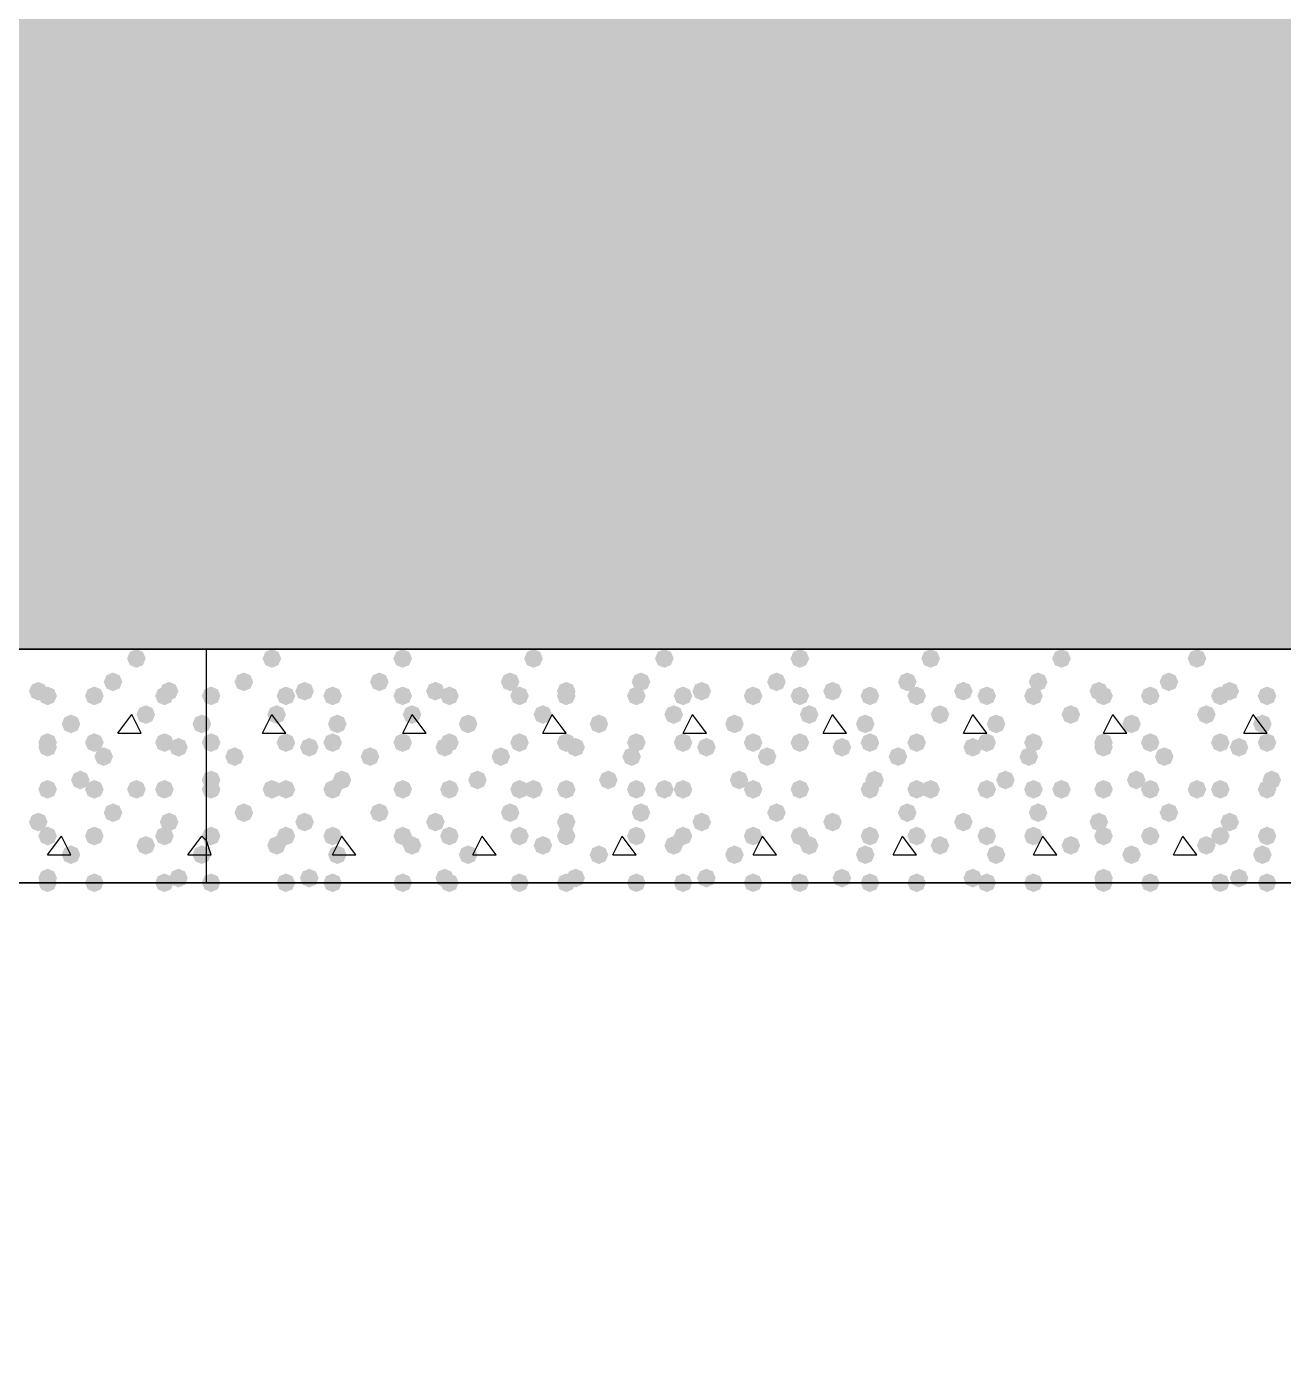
# Model space of a CAD drawing. Header units: millimetres. Extents: x 0 to 420, y 0 to 297.
# Drawn here: x 131.72 to 143.11, y 143.83 to 155.88 of the extents above; entities that cross this region are included whole.
import ezdxf

# ---------------------------------------------------------------- set-up
doc = ezdxf.new("R2010")
doc.units = ezdxf.units.MM
doc.layers.get('0').update_dxf_attribs({"linetype": 'CONTINUOUS'})

msp = doc.modelspace()

# ---------------------------------------------------------------- hatches: boundary and pattern name
at = {"true_color": 0x000008}
h = msp.add_hatch(color=0, dxfattribs=at)
h.paths.add_polyline_path([(379.518333, 162.263667), (33.401, 162.263667), (379.518333, 150.241)], flags=0)
h.paths.add_polyline_path([(33.401, 162.263667), (379.518333, 150.241), (33.401, 150.241)], flags=0)
at = {"true_color": 0x000007}
for points in [[(132.799667, 150.156333), (132.774796, 150.096537), (132.715, 150.071667), (132.655204, 150.096537), (132.630333, 150.156333), (132.655204, 150.216129), (132.715, 150.241), (132.774796, 150.216129)], [(132.588, 149.944667), (132.563129, 149.884871), (132.503333, 149.86), (132.443537, 149.884871), (132.418667, 149.944667), (132.443537, 150.004462), (132.503333, 150.029333), (132.563129, 150.004463)], [(131.910667, 149.86), (131.885796, 149.800204), (131.826, 149.775333), (131.766204, 149.800204), (131.741333, 149.86), (131.766204, 149.919796), (131.826, 149.944667), (131.885796, 149.919796)], [(131.995333, 149.817667), (131.970463, 149.757871), (131.910667, 149.733), (131.850871, 149.757871), (131.826, 149.817667), (131.850871, 149.877462), (131.910667, 149.902333), (131.970462, 149.877463)], [(132.418667, 149.817667), (132.393796, 149.757871), (132.334, 149.733), (132.274204, 149.757871), (132.249333, 149.817667), (132.274204, 149.877462), (132.334, 149.902333), (132.393796, 149.877463)], [(133.053667, 149.817667), (133.028796, 149.757871), (132.969, 149.733), (132.909204, 149.757871), (132.884333, 149.817667), (132.909204, 149.877462), (132.969, 149.902333), (133.028796, 149.877463)], [(133.096, 149.86), (133.071129, 149.800204), (133.011333, 149.775333), (132.951538, 149.800204), (132.926667, 149.86), (132.951537, 149.919796), (133.011333, 149.944667), (133.071129, 149.919796)], [(132.884333, 149.648333), (132.859463, 149.588537), (132.799667, 149.563667), (132.739871, 149.588537), (132.715, 149.648333), (132.739871, 149.708129), (132.799667, 149.733), (132.859462, 149.708129)], [(132.207, 149.563667), (132.182129, 149.503871), (132.122333, 149.479), (132.062538, 149.503871), (132.037667, 149.563667), (132.062537, 149.623462), (132.122333, 149.648333), (132.182129, 149.623463)], [(133.392333, 149.563667), (133.367462, 149.503871), (133.307667, 149.479), (133.247871, 149.503871), (133.223, 149.563667), (133.247871, 149.623462), (133.307667, 149.648333), (133.367462, 149.623463)], [(131.995333, 149.394333), (131.970463, 149.334537), (131.910667, 149.309667), (131.850871, 149.334537), (131.826, 149.394333), (131.850871, 149.454129), (131.910667, 149.479), (131.970462, 149.454129)], [(131.995333, 149.352), (131.970463, 149.292204), (131.910667, 149.267333), (131.850871, 149.292204), (131.826, 149.352), (131.850871, 149.411796), (131.910667, 149.436667), (131.970462, 149.411796)], [(132.418667, 149.394333), (132.393796, 149.334537), (132.334, 149.309667), (132.274204, 149.334537), (132.249333, 149.394333), (132.274204, 149.454129), (132.334, 149.479), (132.393796, 149.454129)], [(133.053667, 149.394333), (133.028796, 149.334537), (132.969, 149.309667), (132.909204, 149.334537), (132.884333, 149.394333), (132.909204, 149.454129), (132.969, 149.479), (133.028796, 149.454129)], [(133.180667, 149.352), (133.155796, 149.292204), (133.096, 149.267333), (133.036204, 149.292204), (133.011333, 149.352), (133.036204, 149.411796), (133.096, 149.436667), (133.155796, 149.411796)], [(132.503333, 149.267333), (132.478463, 149.207537), (132.418667, 149.182667), (132.358871, 149.207537), (132.334, 149.267333), (132.358871, 149.327129), (132.418667, 149.352), (132.478462, 149.327129)], [(131.995333, 148.971), (131.970463, 148.911204), (131.910667, 148.886333), (131.850871, 148.911204), (131.826, 148.971), (131.850871, 149.030796), (131.910667, 149.055667), (131.970462, 149.030796)], [(132.291667, 149.055667), (132.266796, 148.995871), (132.207, 148.971), (132.147204, 148.995871), (132.122333, 149.055667), (132.147204, 149.115462), (132.207, 149.140333), (132.266796, 149.115463)], [(132.418667, 148.971), (132.393796, 148.911204), (132.334, 148.886333), (132.274204, 148.911204), (132.249333, 148.971), (132.274204, 149.030796), (132.334, 149.055667), (132.393796, 149.030796)], [(132.799667, 148.971), (132.774796, 148.911204), (132.715, 148.886333), (132.655204, 148.911204), (132.630333, 148.971), (132.655204, 149.030796), (132.715, 149.055667), (132.774796, 149.030796)], [(133.053667, 148.971), (133.028796, 148.911204), (132.969, 148.886333), (132.909204, 148.911204), (132.884333, 148.971), (132.909204, 149.030796), (132.969, 149.055667), (133.028796, 149.030796)], [(132.588, 148.759333), (132.563129, 148.699537), (132.503333, 148.674667), (132.443537, 148.699537), (132.418667, 148.759333), (132.443537, 148.819129), (132.503333, 148.844), (132.563129, 148.819129)], [(131.910667, 148.674667), (131.885796, 148.614871), (131.826, 148.59), (131.766204, 148.614871), (131.741333, 148.674667), (131.766204, 148.734462), (131.826, 148.759333), (131.885796, 148.734463)], [(133.096, 148.674667), (133.071129, 148.614871), (133.011333, 148.59), (132.951538, 148.614871), (132.926667, 148.674667), (132.951537, 148.734462), (133.011333, 148.759333), (133.071129, 148.734463)], [(131.995333, 148.547667), (131.970463, 148.487871), (131.910667, 148.463), (131.850871, 148.487871), (131.826, 148.547667), (131.850871, 148.607462), (131.910667, 148.632333), (131.970462, 148.607463)], [(132.418667, 148.547667), (132.393796, 148.487871), (132.334, 148.463), (132.274204, 148.487871), (132.249333, 148.547667), (132.274204, 148.607462), (132.334, 148.632333), (132.393796, 148.607463)], [(133.053667, 148.547667), (133.028796, 148.487871), (132.969, 148.463), (132.909204, 148.487871), (132.884333, 148.547667), (132.909204, 148.607462), (132.969, 148.632333), (133.028796, 148.607463)], [(132.207, 148.378333), (132.182129, 148.318537), (132.122333, 148.293667), (132.062538, 148.318537), (132.037667, 148.378333), (132.062537, 148.438129), (132.122333, 148.463), (132.182129, 148.438129)], [(132.884333, 148.463), (132.859463, 148.403204), (132.799667, 148.378333), (132.739871, 148.403204), (132.715, 148.463), (132.739871, 148.522796), (132.799667, 148.547667), (132.859462, 148.522796)], [(133.392333, 148.378333), (133.367462, 148.318537), (133.307667, 148.293667), (133.247871, 148.318537), (133.223, 148.378333), (133.247871, 148.438129), (133.307667, 148.463), (133.367462, 148.438129)], [(131.995333, 148.166667), (131.970463, 148.106871), (131.910667, 148.082), (131.850871, 148.106871), (131.826, 148.166667), (131.850871, 148.226462), (131.910667, 148.251333), (131.970462, 148.226463)], [(131.995333, 148.124333), (131.970463, 148.064537), (131.910667, 148.039667), (131.850871, 148.064537), (131.826, 148.124333), (131.850871, 148.184129), (131.910667, 148.209), (131.970462, 148.184129)], [(132.418667, 148.124333), (132.393796, 148.064537), (132.334, 148.039667), (132.274204, 148.064537), (132.249333, 148.124333), (132.274204, 148.184129), (132.334, 148.209), (132.393796, 148.184129)], [(133.053667, 148.124333), (133.028796, 148.064537), (132.969, 148.039667), (132.909204, 148.064537), (132.884333, 148.124333), (132.909204, 148.184129), (132.969, 148.209), (133.028796, 148.184129)], [(133.180667, 148.166667), (133.155796, 148.106871), (133.096, 148.082), (133.036204, 148.106871), (133.011333, 148.166667), (133.036204, 148.226462), (133.096, 148.251333), (133.155796, 148.226463)]]:
    msp.add_hatch(color=0, dxfattribs=at).paths.add_polyline_path(points, flags=0)
at = {"true_color": 0x000008}
for points in [[(134.027333, 150.156333), (134.002463, 150.096537), (133.942667, 150.071667), (133.882871, 150.096537), (133.858, 150.156333), (133.882871, 150.216129), (133.942667, 150.241), (134.002462, 150.216129)], [(135.212667, 150.156333), (135.187796, 150.096537), (135.128, 150.071667), (135.068204, 150.096537), (135.043333, 150.156333), (135.068204, 150.216129), (135.128, 150.241), (135.187796, 150.216129)], [(136.398, 150.156333), (136.373129, 150.096537), (136.313333, 150.071667), (136.253537, 150.096537), (136.228667, 150.156333), (136.253537, 150.216129), (136.313333, 150.241), (136.373129, 150.216129)], [(137.583333, 150.156333), (137.558463, 150.096537), (137.498667, 150.071667), (137.438871, 150.096537), (137.414, 150.156333), (137.438871, 150.216129), (137.498667, 150.241), (137.558462, 150.216129)], [(138.811, 150.156333), (138.786129, 150.096537), (138.726333, 150.071667), (138.666538, 150.096537), (138.641667, 150.156333), (138.666537, 150.216129), (138.726333, 150.241), (138.786129, 150.216129)], [(139.996333, 150.156333), (139.971463, 150.096537), (139.911667, 150.071667), (139.851871, 150.096537), (139.827, 150.156333), (139.851871, 150.216129), (139.911667, 150.241), (139.971462, 150.216129)], [(141.181667, 150.156333), (141.156796, 150.096537), (141.097, 150.071667), (141.037204, 150.096537), (141.012333, 150.156333), (141.037204, 150.216129), (141.097, 150.241), (141.156796, 150.216129)], [(142.409333, 150.156333), (142.384463, 150.096537), (142.324667, 150.071667), (142.264871, 150.096537), (142.24, 150.156333), (142.264871, 150.216129), (142.324667, 150.241), (142.384462, 150.216129)], [(133.773333, 149.944667), (133.748463, 149.884871), (133.688667, 149.86), (133.628871, 149.884871), (133.604, 149.944667), (133.628871, 150.004462), (133.688667, 150.029333), (133.748462, 150.004463)], [(135.001, 149.944667), (134.976129, 149.884871), (134.916333, 149.86), (134.856538, 149.884871), (134.831667, 149.944667), (134.856537, 150.004462), (134.916333, 150.029333), (134.976129, 150.004463)], [(136.186333, 149.944667), (136.161463, 149.884871), (136.101667, 149.86), (136.041871, 149.884871), (136.017, 149.944667), (136.041871, 150.004462), (136.101667, 150.029333), (136.161462, 150.004463)], [(137.371667, 149.944667), (137.346796, 149.884871), (137.287, 149.86), (137.227204, 149.884871), (137.202333, 149.944667), (137.227204, 150.004462), (137.287, 150.029333), (137.346796, 150.004463)], [(138.599333, 149.944667), (138.574463, 149.884871), (138.514667, 149.86), (138.454871, 149.884871), (138.43, 149.944667), (138.454871, 150.004462), (138.514667, 150.029333), (138.574462, 150.004463)], [(139.784667, 149.944667), (139.759796, 149.884871), (139.7, 149.86), (139.640204, 149.884871), (139.615333, 149.944667), (139.640204, 150.004462), (139.7, 150.029333), (139.759796, 150.004463)], [(140.97, 149.944667), (140.945129, 149.884871), (140.885333, 149.86), (140.825538, 149.884871), (140.800667, 149.944667), (140.825537, 150.004462), (140.885333, 150.029333), (140.945129, 150.004463)], [(142.155333, 149.944667), (142.130463, 149.884871), (142.070667, 149.86), (142.010871, 149.884871), (141.986, 149.944667), (142.010871, 150.004462), (142.070667, 150.029333), (142.130462, 150.004463)], [(133.477, 149.817667), (133.452129, 149.757871), (133.392333, 149.733), (133.332538, 149.757871), (133.307667, 149.817667), (133.332537, 149.877462), (133.392333, 149.902333), (133.452129, 149.877463)], [(134.154333, 149.817667), (134.129463, 149.757871), (134.069667, 149.733), (134.009871, 149.757871), (133.985, 149.817667), (134.009871, 149.877462), (134.069667, 149.902333), (134.129462, 149.877463)], [(134.323667, 149.86), (134.298796, 149.800204), (134.239, 149.775333), (134.179204, 149.800204), (134.154333, 149.86), (134.179204, 149.919796), (134.239, 149.944667), (134.298796, 149.919796)], [(134.577667, 149.817667), (134.552796, 149.757871), (134.493, 149.733), (134.433204, 149.757871), (134.408333, 149.817667), (134.433204, 149.877462), (134.493, 149.902333), (134.552796, 149.877463)], [(135.212667, 149.817667), (135.187796, 149.757871), (135.128, 149.733), (135.068204, 149.757871), (135.043333, 149.817667), (135.068204, 149.877462), (135.128, 149.902333), (135.187796, 149.877463)], [(135.509, 149.86), (135.484129, 149.800204), (135.424333, 149.775333), (135.364537, 149.800204), (135.339667, 149.86), (135.364537, 149.919796), (135.424333, 149.944667), (135.484129, 149.919796)], [(135.636, 149.817667), (135.611129, 149.757871), (135.551333, 149.733), (135.491537, 149.757871), (135.466667, 149.817667), (135.491537, 149.877462), (135.551333, 149.902333), (135.611129, 149.877463)], [(136.271, 149.817667), (136.246129, 149.757871), (136.186333, 149.733), (136.126538, 149.757871), (136.101667, 149.817667), (136.126537, 149.877462), (136.186333, 149.902333), (136.246129, 149.877463)], [(136.694333, 149.86), (136.669463, 149.800204), (136.609667, 149.775333), (136.549871, 149.800204), (136.525, 149.86), (136.549871, 149.919796), (136.609667, 149.944667), (136.669462, 149.919796)], [(136.694333, 149.817667), (136.669463, 149.757871), (136.609667, 149.733), (136.549871, 149.757871), (136.525, 149.817667), (136.549871, 149.877462), (136.609667, 149.902333), (136.669462, 149.877463)], [(137.329333, 149.817667), (137.304463, 149.757871), (137.244667, 149.733), (137.184871, 149.757871), (137.16, 149.817667), (137.184871, 149.877462), (137.244667, 149.902333), (137.304462, 149.877463)], [(137.752667, 149.817667), (137.727796, 149.757871), (137.668, 149.733), (137.608204, 149.757871), (137.583333, 149.817667), (137.608204, 149.877462), (137.668, 149.902333), (137.727796, 149.877463)], [(137.922, 149.86), (137.897129, 149.800204), (137.837333, 149.775333), (137.777538, 149.800204), (137.752667, 149.86), (137.777537, 149.919796), (137.837333, 149.944667), (137.897129, 149.919796)], [(138.387667, 149.817667), (138.362796, 149.757871), (138.303, 149.733), (138.243204, 149.757871), (138.218333, 149.817667), (138.243204, 149.877462), (138.303, 149.902333), (138.362796, 149.877463)], [(138.811, 149.817667), (138.786129, 149.757871), (138.726333, 149.733), (138.666538, 149.757871), (138.641667, 149.817667), (138.666537, 149.877462), (138.726333, 149.902333), (138.786129, 149.877463)], [(139.107333, 149.86), (139.082462, 149.800204), (139.022667, 149.775333), (138.962871, 149.800204), (138.938, 149.86), (138.962871, 149.919796), (139.022667, 149.944667), (139.082462, 149.919796)], [(139.446, 149.817667), (139.421129, 149.757871), (139.361333, 149.733), (139.301537, 149.757871), (139.276667, 149.817667), (139.301537, 149.877462), (139.361333, 149.902333), (139.421129, 149.877463)], [(139.869333, 149.817667), (139.844463, 149.757871), (139.784667, 149.733), (139.724871, 149.757871), (139.7, 149.817667), (139.724871, 149.877462), (139.784667, 149.902333), (139.844462, 149.877463)], [(140.292667, 149.86), (140.267796, 149.800204), (140.208, 149.775333), (140.148204, 149.800204), (140.123333, 149.86), (140.148204, 149.919796), (140.208, 149.944667), (140.267796, 149.919796)], [(140.504333, 149.817667), (140.479463, 149.757871), (140.419667, 149.733), (140.359871, 149.757871), (140.335, 149.817667), (140.359871, 149.877462), (140.419667, 149.902333), (140.479462, 149.877463)], [(140.927667, 149.817667), (140.902796, 149.757871), (140.843, 149.733), (140.783204, 149.757871), (140.758333, 149.817667), (140.783204, 149.877462), (140.843, 149.902333), (140.902796, 149.877463)], [(141.520333, 149.86), (141.495463, 149.800204), (141.435667, 149.775333), (141.375871, 149.800204), (141.351, 149.86), (141.375871, 149.919796), (141.435667, 149.944667), (141.495462, 149.919796)], [(141.562667, 149.817667), (141.537796, 149.757871), (141.478, 149.733), (141.418204, 149.757871), (141.393333, 149.817667), (141.418204, 149.877462), (141.478, 149.902333), (141.537796, 149.877463)], [(141.986, 149.817667), (141.961129, 149.757871), (141.901333, 149.733), (141.841538, 149.757871), (141.816667, 149.817667), (141.841537, 149.877462), (141.901333, 149.902333), (141.961129, 149.877463)], [(142.621, 149.817667), (142.596129, 149.757871), (142.536333, 149.733), (142.476538, 149.757871), (142.451667, 149.817667), (142.476537, 149.877462), (142.536333, 149.902333), (142.596129, 149.877463)], [(142.705667, 149.86), (142.680796, 149.800204), (142.621, 149.775333), (142.561204, 149.800204), (142.536333, 149.86), (142.561204, 149.919796), (142.621, 149.944667), (142.680796, 149.919796)], [(143.044333, 149.817667), (143.019463, 149.757871), (142.959667, 149.733), (142.899871, 149.757871), (142.875, 149.817667), (142.899871, 149.877462), (142.959667, 149.902333), (143.019462, 149.877463)], [(134.069667, 149.648333), (134.044796, 149.588537), (133.985, 149.563667), (133.925204, 149.588537), (133.900333, 149.648333), (133.925204, 149.708129), (133.985, 149.733), (134.044796, 149.708129)], [(135.297333, 149.648333), (135.272463, 149.588537), (135.212667, 149.563667), (135.152871, 149.588537), (135.128, 149.648333), (135.152871, 149.708129), (135.212667, 149.733), (135.272462, 149.708129)], [(136.482667, 149.648333), (136.457796, 149.588537), (136.398, 149.563667), (136.338204, 149.588537), (136.313333, 149.648333), (136.338204, 149.708129), (136.398, 149.733), (136.457796, 149.708129)], [(137.668, 149.648333), (137.643129, 149.588537), (137.583333, 149.563667), (137.523537, 149.588537), (137.498667, 149.648333), (137.523537, 149.708129), (137.583333, 149.733), (137.643129, 149.708129)], [(138.895667, 149.648333), (138.870796, 149.588537), (138.811, 149.563667), (138.751204, 149.588537), (138.726333, 149.648333), (138.751204, 149.708129), (138.811, 149.733), (138.870796, 149.708129)], [(140.081, 149.648333), (140.056129, 149.588537), (139.996333, 149.563667), (139.936538, 149.588537), (139.911667, 149.648333), (139.936537, 149.708129), (139.996333, 149.733), (140.056129, 149.708129)], [(141.266333, 149.648333), (141.241463, 149.588537), (141.181667, 149.563667), (141.121871, 149.588537), (141.097, 149.648333), (141.121871, 149.708129), (141.181667, 149.733), (141.241462, 149.708129)], [(142.494, 149.648333), (142.469129, 149.588537), (142.409333, 149.563667), (142.349538, 149.588537), (142.324667, 149.648333), (142.349537, 149.708129), (142.409333, 149.733), (142.469129, 149.708129)], [(134.62, 149.563667), (134.595129, 149.503871), (134.535333, 149.479), (134.475538, 149.503871), (134.450667, 149.563667), (134.475537, 149.623462), (134.535333, 149.648333), (134.595129, 149.623463)], [(135.805333, 149.563667), (135.780463, 149.503871), (135.720667, 149.479), (135.660871, 149.503871), (135.636, 149.563667), (135.660871, 149.623462), (135.720667, 149.648333), (135.780462, 149.623463)], [(136.990667, 149.563667), (136.965796, 149.503871), (136.906, 149.479), (136.846204, 149.503871), (136.821333, 149.563667), (136.846204, 149.623462), (136.906, 149.648333), (136.965796, 149.623463)], [(138.218333, 149.563667), (138.193463, 149.503871), (138.133667, 149.479), (138.073871, 149.503871), (138.049, 149.563667), (138.073871, 149.623462), (138.133667, 149.648333), (138.193462, 149.623463)], [(139.403667, 149.563667), (139.378796, 149.503871), (139.319, 149.479), (139.259204, 149.503871), (139.234333, 149.563667), (139.259204, 149.623462), (139.319, 149.648333), (139.378796, 149.623463)], [(140.589, 149.563667), (140.564129, 149.503871), (140.504333, 149.479), (140.444538, 149.503871), (140.419667, 149.563667), (140.444537, 149.623462), (140.504333, 149.648333), (140.564129, 149.623463)], [(141.816667, 149.563667), (141.791796, 149.503871), (141.732, 149.479), (141.672204, 149.503871), (141.647333, 149.563667), (141.672204, 149.623462), (141.732, 149.648333), (141.791796, 149.623463)], [(143.002, 149.563667), (142.977129, 149.503871), (142.917333, 149.479), (142.857538, 149.503871), (142.832667, 149.563667), (142.857537, 149.623462), (142.917333, 149.648333), (142.977129, 149.623463)], [(133.477, 149.394333), (133.452129, 149.334537), (133.392333, 149.309667), (133.332538, 149.334537), (133.307667, 149.394333), (133.332537, 149.454129), (133.392333, 149.479), (133.452129, 149.454129)], [(134.154333, 149.394333), (134.129463, 149.334537), (134.069667, 149.309667), (134.009871, 149.334537), (133.985, 149.394333), (134.009871, 149.454129), (134.069667, 149.479), (134.129462, 149.454129)], [(134.366, 149.352), (134.341129, 149.292204), (134.281333, 149.267333), (134.221538, 149.292204), (134.196667, 149.352), (134.221537, 149.411796), (134.281333, 149.436667), (134.341129, 149.411796)], [(134.577667, 149.394333), (134.552796, 149.334537), (134.493, 149.309667), (134.433204, 149.334537), (134.408333, 149.394333), (134.433204, 149.454129), (134.493, 149.479), (134.552796, 149.454129)], [(135.212667, 149.394333), (135.187796, 149.334537), (135.128, 149.309667), (135.068204, 149.334537), (135.043333, 149.394333), (135.068204, 149.454129), (135.128, 149.479), (135.187796, 149.454129)], [(135.593667, 149.352), (135.568796, 149.292204), (135.509, 149.267333), (135.449204, 149.292204), (135.424333, 149.352), (135.449204, 149.411796), (135.509, 149.436667), (135.568796, 149.411796)], [(135.636, 149.394333), (135.611129, 149.334537), (135.551333, 149.309667), (135.491537, 149.334537), (135.466667, 149.394333), (135.491537, 149.454129), (135.551333, 149.479), (135.611129, 149.454129)], [(136.271, 149.394333), (136.246129, 149.334537), (136.186333, 149.309667), (136.126538, 149.334537), (136.101667, 149.394333), (136.126537, 149.454129), (136.186333, 149.479), (136.246129, 149.454129)], [(136.694333, 149.394333), (136.669463, 149.334537), (136.609667, 149.309667), (136.549871, 149.334537), (136.525, 149.394333), (136.549871, 149.454129), (136.609667, 149.479), (136.669462, 149.454129)], [(136.779, 149.352), (136.754129, 149.292204), (136.694333, 149.267333), (136.634537, 149.292204), (136.609667, 149.352), (136.634537, 149.411796), (136.694333, 149.436667), (136.754129, 149.411796)], [(137.329333, 149.394333), (137.304463, 149.334537), (137.244667, 149.309667), (137.184871, 149.334537), (137.16, 149.394333), (137.184871, 149.454129), (137.244667, 149.479), (137.304462, 149.454129)], [(137.752667, 149.394333), (137.727796, 149.334537), (137.668, 149.309667), (137.608204, 149.334537), (137.583333, 149.394333), (137.608204, 149.454129), (137.668, 149.479), (137.727796, 149.454129)], [(137.964333, 149.352), (137.939463, 149.292204), (137.879667, 149.267333), (137.819871, 149.292204), (137.795, 149.352), (137.819871, 149.411796), (137.879667, 149.436667), (137.939462, 149.411796)], [(138.387667, 149.394333), (138.362796, 149.334537), (138.303, 149.309667), (138.243204, 149.334537), (138.218333, 149.394333), (138.243204, 149.454129), (138.303, 149.479), (138.362796, 149.454129)], [(138.811, 149.394333), (138.786129, 149.334537), (138.726333, 149.309667), (138.666538, 149.334537), (138.641667, 149.394333), (138.666537, 149.454129), (138.726333, 149.479), (138.786129, 149.454129)], [(139.192, 149.352), (139.167129, 149.292204), (139.107333, 149.267333), (139.047538, 149.292204), (139.022667, 149.352), (139.047537, 149.411796), (139.107333, 149.436667), (139.167129, 149.411796)], [(139.446, 149.394333), (139.421129, 149.334537), (139.361333, 149.309667), (139.301537, 149.334537), (139.276667, 149.394333), (139.301537, 149.454129), (139.361333, 149.479), (139.421129, 149.454129)], [(139.869333, 149.394333), (139.844463, 149.334537), (139.784667, 149.309667), (139.724871, 149.334537), (139.7, 149.394333), (139.724871, 149.454129), (139.784667, 149.479), (139.844462, 149.454129)], [(140.377333, 149.352), (140.352463, 149.292204), (140.292667, 149.267333), (140.232871, 149.292204), (140.208, 149.352), (140.232871, 149.411796), (140.292667, 149.436667), (140.352462, 149.411796)], [(140.504333, 149.394333), (140.479463, 149.334537), (140.419667, 149.309667), (140.359871, 149.334537), (140.335, 149.394333), (140.359871, 149.454129), (140.419667, 149.479), (140.479462, 149.454129)], [(140.927667, 149.394333), (140.902796, 149.334537), (140.843, 149.309667), (140.783204, 149.334537), (140.758333, 149.394333), (140.783204, 149.454129), (140.843, 149.479), (140.902796, 149.454129)], [(141.562667, 149.394333), (141.537796, 149.334537), (141.478, 149.309667), (141.418204, 149.334537), (141.393333, 149.394333), (141.418204, 149.454129), (141.478, 149.479), (141.537796, 149.454129)], [(141.562667, 149.352), (141.537796, 149.292204), (141.478, 149.267333), (141.418204, 149.292204), (141.393333, 149.352), (141.418204, 149.411796), (141.478, 149.436667), (141.537796, 149.411796)], [(141.986, 149.394333), (141.961129, 149.334537), (141.901333, 149.309667), (141.841538, 149.334537), (141.816667, 149.394333), (141.841537, 149.454129), (141.901333, 149.479), (141.961129, 149.454129)], [(142.621, 149.394333), (142.596129, 149.334537), (142.536333, 149.309667), (142.476538, 149.334537), (142.451667, 149.394333), (142.476537, 149.454129), (142.536333, 149.479), (142.596129, 149.454129)], [(142.790333, 149.352), (142.765463, 149.292204), (142.705667, 149.267333), (142.645871, 149.292204), (142.621, 149.352), (142.645871, 149.411796), (142.705667, 149.436667), (142.765462, 149.411796)], [(143.044333, 149.394333), (143.019463, 149.334537), (142.959667, 149.309667), (142.899871, 149.334537), (142.875, 149.394333), (142.899871, 149.454129), (142.959667, 149.479), (143.019462, 149.454129)], [(133.688667, 149.267333), (133.663796, 149.207537), (133.604, 149.182667), (133.544204, 149.207537), (133.519333, 149.267333), (133.544204, 149.327129), (133.604, 149.352), (133.663796, 149.327129)], [(134.916333, 149.267333), (134.891462, 149.207537), (134.831667, 149.182667), (134.771871, 149.207537), (134.747, 149.267333), (134.771871, 149.327129), (134.831667, 149.352), (134.891462, 149.327129)], [(136.101667, 149.267333), (136.076796, 149.207537), (136.017, 149.182667), (135.957204, 149.207537), (135.932333, 149.267333), (135.957204, 149.327129), (136.017, 149.352), (136.076796, 149.327129)], [(137.287, 149.267333), (137.262129, 149.207537), (137.202333, 149.182667), (137.142538, 149.207537), (137.117667, 149.267333), (137.142537, 149.327129), (137.202333, 149.352), (137.262129, 149.327129)], [(138.514667, 149.267333), (138.489796, 149.207537), (138.43, 149.182667), (138.370204, 149.207537), (138.345333, 149.267333), (138.370204, 149.327129), (138.43, 149.352), (138.489796, 149.327129)], [(139.7, 149.267333), (139.675129, 149.207537), (139.615333, 149.182667), (139.555538, 149.207537), (139.530667, 149.267333), (139.555537, 149.327129), (139.615333, 149.352), (139.675129, 149.327129)], [(140.885333, 149.267333), (140.860463, 149.207537), (140.800667, 149.182667), (140.740871, 149.207537), (140.716, 149.267333), (140.740871, 149.327129), (140.800667, 149.352), (140.860462, 149.327129)], [(142.113, 149.267333), (142.088129, 149.207537), (142.028333, 149.182667), (141.968538, 149.207537), (141.943667, 149.267333), (141.968537, 149.327129), (142.028333, 149.352), (142.088129, 149.327129)], [(133.477, 149.055667), (133.452129, 148.995871), (133.392333, 148.971), (133.332538, 148.995871), (133.307667, 149.055667), (133.332537, 149.115462), (133.392333, 149.140333), (133.452129, 149.115463)], [(133.477, 148.971), (133.452129, 148.911204), (133.392333, 148.886333), (133.332538, 148.911204), (133.307667, 148.971), (133.332537, 149.030796), (133.392333, 149.055667), (133.452129, 149.030796)], [(134.027333, 148.971), (134.002463, 148.911204), (133.942667, 148.886333), (133.882871, 148.911204), (133.858, 148.971), (133.882871, 149.030796), (133.942667, 149.055667), (134.002462, 149.030796)], [(134.154333, 148.971), (134.129463, 148.911204), (134.069667, 148.886333), (134.009871, 148.911204), (133.985, 148.971), (134.009871, 149.030796), (134.069667, 149.055667), (134.129462, 149.030796)], [(134.577667, 148.971), (134.552796, 148.911204), (134.493, 148.886333), (134.433204, 148.911204), (134.408333, 148.971), (134.433204, 149.030796), (134.493, 149.055667), (134.552796, 149.030796)], [(134.662333, 149.055667), (134.637463, 148.995871), (134.577667, 148.971), (134.517871, 148.995871), (134.493, 149.055667), (134.517871, 149.115462), (134.577667, 149.140333), (134.637462, 149.115463)], [(135.212667, 148.971), (135.187796, 148.911204), (135.128, 148.886333), (135.068204, 148.911204), (135.043333, 148.971), (135.068204, 149.030796), (135.128, 149.055667), (135.187796, 149.030796)], [(135.212667, 148.971), (135.187796, 148.911204), (135.128, 148.886333), (135.068204, 148.911204), (135.043333, 148.971), (135.068204, 149.030796), (135.128, 149.055667), (135.187796, 149.030796)], [(135.636, 148.971), (135.611129, 148.911204), (135.551333, 148.886333), (135.491537, 148.911204), (135.466667, 148.971), (135.491537, 149.030796), (135.551333, 149.055667), (135.611129, 149.030796)], [(135.89, 149.055667), (135.865129, 148.995871), (135.805333, 148.971), (135.745538, 148.995871), (135.720667, 149.055667), (135.745537, 149.115462), (135.805333, 149.140333), (135.865129, 149.115463)], [(136.271, 148.971), (136.246129, 148.911204), (136.186333, 148.886333), (136.126538, 148.911204), (136.101667, 148.971), (136.126537, 149.030796), (136.186333, 149.055667), (136.246129, 149.030796)], [(136.398, 148.971), (136.373129, 148.911204), (136.313333, 148.886333), (136.253537, 148.911204), (136.228667, 148.971), (136.253537, 149.030796), (136.313333, 149.055667), (136.373129, 149.030796)], [(136.694333, 148.971), (136.669463, 148.911204), (136.609667, 148.886333), (136.549871, 148.911204), (136.525, 148.971), (136.549871, 149.030796), (136.609667, 149.055667), (136.669462, 149.030796)], [(137.075333, 149.055667), (137.050463, 148.995871), (136.990667, 148.971), (136.930871, 148.995871), (136.906, 149.055667), (136.930871, 149.115462), (136.990667, 149.140333), (137.050462, 149.115463)], [(137.329333, 148.971), (137.304463, 148.911204), (137.244667, 148.886333), (137.184871, 148.911204), (137.16, 148.971), (137.184871, 149.030796), (137.244667, 149.055667), (137.304462, 149.030796)], [(137.583333, 148.971), (137.558463, 148.911204), (137.498667, 148.886333), (137.438871, 148.911204), (137.414, 148.971), (137.438871, 149.030796), (137.498667, 149.055667), (137.558462, 149.030796)], [(137.752667, 148.971), (137.727796, 148.911204), (137.668, 148.886333), (137.608204, 148.911204), (137.583333, 148.971), (137.608204, 149.030796), (137.668, 149.055667), (137.727796, 149.030796)], [(138.260667, 149.055667), (138.235796, 148.995871), (138.176, 148.971), (138.116204, 148.995871), (138.091333, 149.055667), (138.116204, 149.115462), (138.176, 149.140333), (138.235796, 149.115463)], [(138.387667, 148.971), (138.362796, 148.911204), (138.303, 148.886333), (138.243204, 148.911204), (138.218333, 148.971), (138.243204, 149.030796), (138.303, 149.055667), (138.362796, 149.030796)], [(138.811, 148.971), (138.786129, 148.911204), (138.726333, 148.886333), (138.666538, 148.911204), (138.641667, 148.971), (138.666537, 149.030796), (138.726333, 149.055667), (138.786129, 149.030796)], [(138.811, 148.971), (138.786129, 148.911204), (138.726333, 148.886333), (138.666538, 148.911204), (138.641667, 148.971), (138.666537, 149.030796), (138.726333, 149.055667), (138.786129, 149.030796)], [(139.446, 148.971), (139.421129, 148.911204), (139.361333, 148.886333), (139.301537, 148.911204), (139.276667, 148.971), (139.301537, 149.030796), (139.361333, 149.055667), (139.421129, 149.030796)], [(139.488333, 149.055667), (139.463463, 148.995871), (139.403667, 148.971), (139.343871, 148.995871), (139.319, 149.055667), (139.343871, 149.115462), (139.403667, 149.140333), (139.463462, 149.115463)], [(139.869333, 148.971), (139.844463, 148.911204), (139.784667, 148.886333), (139.724871, 148.911204), (139.7, 148.971), (139.724871, 149.030796), (139.784667, 149.055667), (139.844462, 149.030796)], [(139.996333, 148.971), (139.971463, 148.911204), (139.911667, 148.886333), (139.851871, 148.911204), (139.827, 148.971), (139.851871, 149.030796), (139.911667, 149.055667), (139.971462, 149.030796)], [(140.504333, 148.971), (140.479463, 148.911204), (140.419667, 148.886333), (140.359871, 148.911204), (140.335, 148.971), (140.359871, 149.030796), (140.419667, 149.055667), (140.479462, 149.030796)], [(140.673667, 149.055667), (140.648796, 148.995871), (140.589, 148.971), (140.529204, 148.995871), (140.504333, 149.055667), (140.529204, 149.115462), (140.589, 149.140333), (140.648796, 149.115463)], [(140.927667, 148.971), (140.902796, 148.911204), (140.843, 148.886333), (140.783204, 148.911204), (140.758333, 148.971), (140.783204, 149.030796), (140.843, 149.055667), (140.902796, 149.030796)], [(141.181667, 148.971), (141.156796, 148.911204), (141.097, 148.886333), (141.037204, 148.911204), (141.012333, 148.971), (141.037204, 149.030796), (141.097, 149.055667), (141.156796, 149.030796)], [(141.562667, 148.971), (141.537796, 148.911204), (141.478, 148.886333), (141.418204, 148.911204), (141.393333, 148.971), (141.418204, 149.030796), (141.478, 149.055667), (141.537796, 149.030796)], [(141.859, 149.055667), (141.834129, 148.995871), (141.774333, 148.971), (141.714538, 148.995871), (141.689667, 149.055667), (141.714537, 149.115462), (141.774333, 149.140333), (141.834129, 149.115463)], [(141.986, 148.971), (141.961129, 148.911204), (141.901333, 148.886333), (141.841538, 148.911204), (141.816667, 148.971), (141.841537, 149.030796), (141.901333, 149.055667), (141.961129, 149.030796)], [(142.409333, 148.971), (142.384463, 148.911204), (142.324667, 148.886333), (142.264871, 148.911204), (142.24, 148.971), (142.264871, 149.030796), (142.324667, 149.055667), (142.384462, 149.030796)], [(142.621, 148.971), (142.596129, 148.911204), (142.536333, 148.886333), (142.476538, 148.911204), (142.451667, 148.971), (142.476537, 149.030796), (142.536333, 149.055667), (142.596129, 149.030796)], [(143.044333, 148.971), (143.019463, 148.911204), (142.959667, 148.886333), (142.899871, 148.911204), (142.875, 148.971), (142.899871, 149.030796), (142.959667, 149.055667), (143.019462, 149.030796)], [(143.086667, 149.055667), (143.061796, 148.995871), (143.002, 148.971), (142.942204, 148.995871), (142.917333, 149.055667), (142.942204, 149.115462), (143.002, 149.140333), (143.061796, 149.115463)], [(133.773333, 148.759333), (133.748463, 148.699537), (133.688667, 148.674667), (133.628871, 148.699537), (133.604, 148.759333), (133.628871, 148.819129), (133.688667, 148.844), (133.748462, 148.819129)], [(135.001, 148.759333), (134.976129, 148.699537), (134.916333, 148.674667), (134.856538, 148.699537), (134.831667, 148.759333), (134.856537, 148.819129), (134.916333, 148.844), (134.976129, 148.819129)], [(136.186333, 148.759333), (136.161463, 148.699537), (136.101667, 148.674667), (136.041871, 148.699537), (136.017, 148.759333), (136.041871, 148.819129), (136.101667, 148.844), (136.161462, 148.819129)], [(137.371667, 148.759333), (137.346796, 148.699537), (137.287, 148.674667), (137.227204, 148.699537), (137.202333, 148.759333), (137.227204, 148.819129), (137.287, 148.844), (137.346796, 148.819129)], [(138.599333, 148.759333), (138.574463, 148.699537), (138.514667, 148.674667), (138.454871, 148.699537), (138.43, 148.759333), (138.454871, 148.819129), (138.514667, 148.844), (138.574462, 148.819129)], [(139.784667, 148.759333), (139.759796, 148.699537), (139.7, 148.674667), (139.640204, 148.699537), (139.615333, 148.759333), (139.640204, 148.819129), (139.7, 148.844), (139.759796, 148.819129)], [(140.97, 148.759333), (140.945129, 148.699537), (140.885333, 148.674667), (140.825538, 148.699537), (140.800667, 148.759333), (140.825537, 148.819129), (140.885333, 148.844), (140.945129, 148.819129)], [(142.155333, 148.759333), (142.130463, 148.699537), (142.070667, 148.674667), (142.010871, 148.699537), (141.986, 148.759333), (142.010871, 148.819129), (142.070667, 148.844), (142.130462, 148.819129)], [(134.323667, 148.674667), (134.298796, 148.614871), (134.239, 148.59), (134.179204, 148.614871), (134.154333, 148.674667), (134.179204, 148.734462), (134.239, 148.759333), (134.298796, 148.734463)], [(135.509, 148.674667), (135.484129, 148.614871), (135.424333, 148.59), (135.364537, 148.614871), (135.339667, 148.674667), (135.364537, 148.734462), (135.424333, 148.759333), (135.484129, 148.734463)], [(136.694333, 148.674667), (136.669463, 148.614871), (136.609667, 148.59), (136.549871, 148.614871), (136.525, 148.674667), (136.549871, 148.734462), (136.609667, 148.759333), (136.669462, 148.734463)], [(137.922, 148.674667), (137.897129, 148.614871), (137.837333, 148.59), (137.777538, 148.614871), (137.752667, 148.674667), (137.777537, 148.734462), (137.837333, 148.759333), (137.897129, 148.734463)], [(139.107333, 148.674667), (139.082462, 148.614871), (139.022667, 148.59), (138.962871, 148.614871), (138.938, 148.674667), (138.962871, 148.734462), (139.022667, 148.759333), (139.082462, 148.734463)], [(140.292667, 148.674667), (140.267796, 148.614871), (140.208, 148.59), (140.148204, 148.614871), (140.123333, 148.674667), (140.148204, 148.734462), (140.208, 148.759333), (140.267796, 148.734463)], [(141.520333, 148.674667), (141.495463, 148.614871), (141.435667, 148.59), (141.375871, 148.614871), (141.351, 148.674667), (141.375871, 148.734462), (141.435667, 148.759333), (141.495462, 148.734463)], [(142.705667, 148.674667), (142.680796, 148.614871), (142.621, 148.59), (142.561204, 148.614871), (142.536333, 148.674667), (142.561204, 148.734462), (142.621, 148.759333), (142.680796, 148.734463)], [(133.477, 148.547667), (133.452129, 148.487871), (133.392333, 148.463), (133.332538, 148.487871), (133.307667, 148.547667), (133.332537, 148.607462), (133.392333, 148.632333), (133.452129, 148.607463)], [(134.154333, 148.547667), (134.129463, 148.487871), (134.069667, 148.463), (134.009871, 148.487871), (133.985, 148.547667), (134.009871, 148.607462), (134.069667, 148.632333), (134.129462, 148.607463)], [(134.577667, 148.547667), (134.552796, 148.487871), (134.493, 148.463), (134.433204, 148.487871), (134.408333, 148.547667), (134.433204, 148.607462), (134.493, 148.632333), (134.552796, 148.607463)], [(135.212667, 148.547667), (135.187796, 148.487871), (135.128, 148.463), (135.068204, 148.487871), (135.043333, 148.547667), (135.068204, 148.607462), (135.128, 148.632333), (135.187796, 148.607463)], [(135.636, 148.547667), (135.611129, 148.487871), (135.551333, 148.463), (135.491537, 148.487871), (135.466667, 148.547667), (135.491537, 148.607462), (135.551333, 148.632333), (135.611129, 148.607463)], [(136.271, 148.547667), (136.246129, 148.487871), (136.186333, 148.463), (136.126538, 148.487871), (136.101667, 148.547667), (136.126537, 148.607462), (136.186333, 148.632333), (136.246129, 148.607463)], [(136.694333, 148.547667), (136.669463, 148.487871), (136.609667, 148.463), (136.549871, 148.487871), (136.525, 148.547667), (136.549871, 148.607462), (136.609667, 148.632333), (136.669462, 148.607463)], [(137.329333, 148.547667), (137.304463, 148.487871), (137.244667, 148.463), (137.184871, 148.487871), (137.16, 148.547667), (137.184871, 148.607462), (137.244667, 148.632333), (137.304462, 148.607463)], [(137.752667, 148.547667), (137.727796, 148.487871), (137.668, 148.463), (137.608204, 148.487871), (137.583333, 148.547667), (137.608204, 148.607462), (137.668, 148.632333), (137.727796, 148.607463)], [(138.387667, 148.547667), (138.362796, 148.487871), (138.303, 148.463), (138.243204, 148.487871), (138.218333, 148.547667), (138.243204, 148.607462), (138.303, 148.632333), (138.362796, 148.607463)], [(138.811, 148.547667), (138.786129, 148.487871), (138.726333, 148.463), (138.666538, 148.487871), (138.641667, 148.547667), (138.666537, 148.607462), (138.726333, 148.632333), (138.786129, 148.607463)], [(139.446, 148.547667), (139.421129, 148.487871), (139.361333, 148.463), (139.301537, 148.487871), (139.276667, 148.547667), (139.301537, 148.607462), (139.361333, 148.632333), (139.421129, 148.607463)], [(139.869333, 148.547667), (139.844463, 148.487871), (139.784667, 148.463), (139.724871, 148.487871), (139.7, 148.547667), (139.724871, 148.607462), (139.784667, 148.632333), (139.844462, 148.607463)], [(140.504333, 148.547667), (140.479463, 148.487871), (140.419667, 148.463), (140.359871, 148.487871), (140.335, 148.547667), (140.359871, 148.607462), (140.419667, 148.632333), (140.479462, 148.607463)], [(140.927667, 148.547667), (140.902796, 148.487871), (140.843, 148.463), (140.783204, 148.487871), (140.758333, 148.547667), (140.783204, 148.607462), (140.843, 148.632333), (140.902796, 148.607463)], [(141.562667, 148.547667), (141.537796, 148.487871), (141.478, 148.463), (141.418204, 148.487871), (141.393333, 148.547667), (141.418204, 148.607462), (141.478, 148.632333), (141.537796, 148.607463)], [(141.986, 148.547667), (141.961129, 148.487871), (141.901333, 148.463), (141.841538, 148.487871), (141.816667, 148.547667), (141.841537, 148.607462), (141.901333, 148.632333), (141.961129, 148.607463)], [(142.621, 148.547667), (142.596129, 148.487871), (142.536333, 148.463), (142.476538, 148.487871), (142.451667, 148.547667), (142.476537, 148.607462), (142.536333, 148.632333), (142.596129, 148.607463)], [(143.044333, 148.547667), (143.019463, 148.487871), (142.959667, 148.463), (142.899871, 148.487871), (142.875, 148.547667), (142.899871, 148.607462), (142.959667, 148.632333), (143.019462, 148.607463)], [(134.069667, 148.463), (134.044796, 148.403204), (133.985, 148.378333), (133.925204, 148.403204), (133.900333, 148.463), (133.925204, 148.522796), (133.985, 148.547667), (134.044796, 148.522796)], [(134.62, 148.378333), (134.595129, 148.318537), (134.535333, 148.293667), (134.475538, 148.318537), (134.450667, 148.378333), (134.475537, 148.438129), (134.535333, 148.463), (134.595129, 148.438129)], [(135.297333, 148.463), (135.272463, 148.403204), (135.212667, 148.378333), (135.152871, 148.403204), (135.128, 148.463), (135.152871, 148.522796), (135.212667, 148.547667), (135.272462, 148.522796)], [(135.805333, 148.378333), (135.780463, 148.318537), (135.720667, 148.293667), (135.660871, 148.318537), (135.636, 148.378333), (135.660871, 148.438129), (135.720667, 148.463), (135.780462, 148.438129)], [(136.482667, 148.463), (136.457796, 148.403204), (136.398, 148.378333), (136.338204, 148.403204), (136.313333, 148.463), (136.338204, 148.522796), (136.398, 148.547667), (136.457796, 148.522796)], [(136.990667, 148.378333), (136.965796, 148.318537), (136.906, 148.293667), (136.846204, 148.318537), (136.821333, 148.378333), (136.846204, 148.438129), (136.906, 148.463), (136.965796, 148.438129)], [(137.668, 148.463), (137.643129, 148.403204), (137.583333, 148.378333), (137.523537, 148.403204), (137.498667, 148.463), (137.523537, 148.522796), (137.583333, 148.547667), (137.643129, 148.522796)], [(138.218333, 148.378333), (138.193463, 148.318537), (138.133667, 148.293667), (138.073871, 148.318537), (138.049, 148.378333), (138.073871, 148.438129), (138.133667, 148.463), (138.193462, 148.438129)], [(138.895667, 148.463), (138.870796, 148.403204), (138.811, 148.378333), (138.751204, 148.403204), (138.726333, 148.463), (138.751204, 148.522796), (138.811, 148.547667), (138.870796, 148.522796)], [(139.403667, 148.378333), (139.378796, 148.318537), (139.319, 148.293667), (139.259204, 148.318537), (139.234333, 148.378333), (139.259204, 148.438129), (139.319, 148.463), (139.378796, 148.438129)], [(140.081, 148.463), (140.056129, 148.403204), (139.996333, 148.378333), (139.936538, 148.403204), (139.911667, 148.463), (139.936537, 148.522796), (139.996333, 148.547667), (140.056129, 148.522796)], [(140.589, 148.378333), (140.564129, 148.318537), (140.504333, 148.293667), (140.444538, 148.318537), (140.419667, 148.378333), (140.444537, 148.438129), (140.504333, 148.463), (140.564129, 148.438129)], [(141.266333, 148.463), (141.241463, 148.403204), (141.181667, 148.378333), (141.121871, 148.403204), (141.097, 148.463), (141.121871, 148.522796), (141.181667, 148.547667), (141.241462, 148.522796)], [(141.816667, 148.378333), (141.791796, 148.318537), (141.732, 148.293667), (141.672204, 148.318537), (141.647333, 148.378333), (141.672204, 148.438129), (141.732, 148.463), (141.791796, 148.438129)], [(142.494, 148.463), (142.469129, 148.403204), (142.409333, 148.378333), (142.349538, 148.403204), (142.324667, 148.463), (142.349537, 148.522796), (142.409333, 148.547667), (142.469129, 148.522796)], [(143.002, 148.378333), (142.977129, 148.318537), (142.917333, 148.293667), (142.857538, 148.318537), (142.832667, 148.378333), (142.857537, 148.438129), (142.917333, 148.463), (142.977129, 148.438129)], [(133.477, 148.124333), (133.452129, 148.064537), (133.392333, 148.039667), (133.332538, 148.064537), (133.307667, 148.124333), (133.332537, 148.184129), (133.392333, 148.209), (133.452129, 148.184129)], [(134.154333, 148.124333), (134.129463, 148.064537), (134.069667, 148.039667), (134.009871, 148.064537), (133.985, 148.124333), (134.009871, 148.184129), (134.069667, 148.209), (134.129462, 148.184129)], [(134.366, 148.166667), (134.341129, 148.106871), (134.281333, 148.082), (134.221538, 148.106871), (134.196667, 148.166667), (134.221537, 148.226462), (134.281333, 148.251333), (134.341129, 148.226463)], [(134.577667, 148.124333), (134.552796, 148.064537), (134.493, 148.039667), (134.433204, 148.064537), (134.408333, 148.124333), (134.433204, 148.184129), (134.493, 148.209), (134.552796, 148.184129)], [(135.212667, 148.124333), (135.187796, 148.064537), (135.128, 148.039667), (135.068204, 148.064537), (135.043333, 148.124333), (135.068204, 148.184129), (135.128, 148.209), (135.187796, 148.184129)], [(135.593667, 148.166667), (135.568796, 148.106871), (135.509, 148.082), (135.449204, 148.106871), (135.424333, 148.166667), (135.449204, 148.226462), (135.509, 148.251333), (135.568796, 148.226463)], [(135.636, 148.124333), (135.611129, 148.064537), (135.551333, 148.039667), (135.491537, 148.064537), (135.466667, 148.124333), (135.491537, 148.184129), (135.551333, 148.209), (135.611129, 148.184129)], [(136.271, 148.124333), (136.246129, 148.064537), (136.186333, 148.039667), (136.126538, 148.064537), (136.101667, 148.124333), (136.126537, 148.184129), (136.186333, 148.209), (136.246129, 148.184129)], [(136.694333, 148.124333), (136.669463, 148.064537), (136.609667, 148.039667), (136.549871, 148.064537), (136.525, 148.124333), (136.549871, 148.184129), (136.609667, 148.209), (136.669462, 148.184129)], [(136.779, 148.166667), (136.754129, 148.106871), (136.694333, 148.082), (136.634537, 148.106871), (136.609667, 148.166667), (136.634537, 148.226462), (136.694333, 148.251333), (136.754129, 148.226463)], [(137.329333, 148.124333), (137.304463, 148.064537), (137.244667, 148.039667), (137.184871, 148.064537), (137.16, 148.124333), (137.184871, 148.184129), (137.244667, 148.209), (137.304462, 148.184129)], [(137.752667, 148.124333), (137.727796, 148.064537), (137.668, 148.039667), (137.608204, 148.064537), (137.583333, 148.124333), (137.608204, 148.184129), (137.668, 148.209), (137.727796, 148.184129)], [(137.964333, 148.166667), (137.939463, 148.106871), (137.879667, 148.082), (137.819871, 148.106871), (137.795, 148.166667), (137.819871, 148.226462), (137.879667, 148.251333), (137.939462, 148.226463)], [(138.387667, 148.124333), (138.362796, 148.064537), (138.303, 148.039667), (138.243204, 148.064537), (138.218333, 148.124333), (138.243204, 148.184129), (138.303, 148.209), (138.362796, 148.184129)], [(138.811, 148.124333), (138.786129, 148.064537), (138.726333, 148.039667), (138.666538, 148.064537), (138.641667, 148.124333), (138.666537, 148.184129), (138.726333, 148.209), (138.786129, 148.184129)], [(139.192, 148.166667), (139.167129, 148.106871), (139.107333, 148.082), (139.047538, 148.106871), (139.022667, 148.166667), (139.047537, 148.226462), (139.107333, 148.251333), (139.167129, 148.226463)], [(139.446, 148.124333), (139.421129, 148.064537), (139.361333, 148.039667), (139.301537, 148.064537), (139.276667, 148.124333), (139.301537, 148.184129), (139.361333, 148.209), (139.421129, 148.184129)], [(139.869333, 148.124333), (139.844463, 148.064537), (139.784667, 148.039667), (139.724871, 148.064537), (139.7, 148.124333), (139.724871, 148.184129), (139.784667, 148.209), (139.844462, 148.184129)], [(140.377333, 148.166667), (140.352463, 148.106871), (140.292667, 148.082), (140.232871, 148.106871), (140.208, 148.166667), (140.232871, 148.226462), (140.292667, 148.251333), (140.352462, 148.226463)], [(140.504333, 148.124333), (140.479463, 148.064537), (140.419667, 148.039667), (140.359871, 148.064537), (140.335, 148.124333), (140.359871, 148.184129), (140.419667, 148.209), (140.479462, 148.184129)], [(140.927667, 148.124333), (140.902796, 148.064537), (140.843, 148.039667), (140.783204, 148.064537), (140.758333, 148.124333), (140.783204, 148.184129), (140.843, 148.209), (140.902796, 148.184129)], [(141.562667, 148.166667), (141.537796, 148.106871), (141.478, 148.082), (141.418204, 148.106871), (141.393333, 148.166667), (141.418204, 148.226462), (141.478, 148.251333), (141.537796, 148.226463)], [(141.562667, 148.124333), (141.537796, 148.064537), (141.478, 148.039667), (141.418204, 148.064537), (141.393333, 148.124333), (141.418204, 148.184129), (141.478, 148.209), (141.537796, 148.184129)], [(141.986, 148.124333), (141.961129, 148.064537), (141.901333, 148.039667), (141.841538, 148.064537), (141.816667, 148.124333), (141.841537, 148.184129), (141.901333, 148.209), (141.961129, 148.184129)], [(142.621, 148.124333), (142.596129, 148.064537), (142.536333, 148.039667), (142.476538, 148.064537), (142.451667, 148.124333), (142.476537, 148.184129), (142.536333, 148.209), (142.596129, 148.184129)], [(142.790333, 148.166667), (142.765463, 148.106871), (142.705667, 148.082), (142.645871, 148.106871), (142.621, 148.166667), (142.645871, 148.226462), (142.705667, 148.251333), (142.765462, 148.226463)], [(143.044333, 148.124333), (143.019463, 148.064537), (142.959667, 148.039667), (142.899871, 148.064537), (142.875, 148.124333), (142.899871, 148.184129), (142.959667, 148.209), (143.019462, 148.184129)]]:
    msp.add_hatch(color=0, dxfattribs=at).paths.add_polyline_path(points, flags=0)

# ---------------------------------------------------------------- linework, layer by layer
at = {"color": 0, "true_color": 0x000008}
msp.add_lwpolyline([(33.401, 162.263667), (379.518333, 150.241), (33.401, 150.241)], close=True, dxfattribs=at)
at = {"color": 0, "true_color": 0x000007}
for points in [[(32.342667, 126.915333), (32.342667, 150.241), (380.576667, 150.241), (380.576667, 126.915333), (218.101333, 126.915333), (218.101333, 105.748667), (194.775667, 105.748667), (194.775667, 126.915333)], [(32.342667, 126.915333), (32.342667, 150.241), (380.576667, 150.241), (380.576667, 126.915333), (218.101333, 126.915333), (218.101333, 105.748667), (194.775667, 105.748667), (194.775667, 126.915333)], [(131.233333, 150.241), (131.233333, 148.124333), (133.35, 148.124333), (133.35, 150.241)]]:
    msp.add_lwpolyline(points, close=True, dxfattribs=at)
for points in [[(152.4, 150.241), (133.35, 150.241)], [(132.545667, 149.479), (132.672667, 149.648333)], [(132.757333, 149.479), (132.672667, 149.648333)], [(132.545667, 149.479), (132.757333, 149.479)], [(131.910667, 148.378333), (132.037667, 148.547667)], [(132.122333, 148.378333), (132.037667, 148.547667)], [(133.180667, 148.378333), (133.307667, 148.547667)], [(133.35, 148.505333), (133.307667, 148.547667)], [(131.910667, 148.378333), (132.122333, 148.378333)], [(133.180667, 148.378333), (133.35, 148.378333)], [(133.35, 148.124333), (152.4, 148.124333)]]:
    msp.add_lwpolyline(points, dxfattribs=at)
at = {"color": 0, "true_color": 0x000008}
for points in [[(133.858, 149.479), (133.942667, 149.648333)], [(134.069667, 149.479), (133.942667, 149.648333)], [(135.128, 149.479), (135.212667, 149.648333)], [(135.339667, 149.479), (135.212667, 149.648333)], [(136.398, 149.479), (136.482667, 149.648333)], [(136.609667, 149.479), (136.482667, 149.648333)], [(137.668, 149.479), (137.752667, 149.648333)], [(137.879667, 149.479), (137.752667, 149.648333)], [(138.938, 149.479), (139.022667, 149.648333)], [(139.149667, 149.479), (139.022667, 149.648333)], [(140.208, 149.479), (140.292667, 149.648333)], [(140.419667, 149.479), (140.292667, 149.648333)], [(141.478, 149.479), (141.562667, 149.648333)], [(141.689667, 149.479), (141.562667, 149.648333)], [(142.748, 149.479), (142.832667, 149.648333)], [(142.959667, 149.479), (142.832667, 149.648333)], [(133.858, 149.479), (134.069667, 149.479)], [(135.128, 149.479), (135.339667, 149.479)], [(136.398, 149.479), (136.609667, 149.479)], [(137.668, 149.479), (137.879667, 149.479)], [(138.938, 149.479), (139.149667, 149.479)], [(140.208, 149.479), (140.419667, 149.479)], [(141.478, 149.479), (141.689667, 149.479)], [(142.748, 149.479), (142.959667, 149.479)], [(133.392333, 148.378333), (133.35, 148.505333)], [(134.493, 148.378333), (134.577667, 148.547667)], [(134.704667, 148.378333), (134.577667, 148.547667)], [(135.763, 148.378333), (135.847667, 148.547667)], [(135.974667, 148.378333), (135.847667, 148.547667)], [(137.033, 148.378333), (137.117667, 148.547667)], [(137.244667, 148.378333), (137.117667, 148.547667)], [(138.303, 148.378333), (138.387667, 148.547667)], [(138.514667, 148.378333), (138.387667, 148.547667)], [(139.573, 148.378333), (139.657667, 148.547667)], [(139.784667, 148.378333), (139.657667, 148.547667)], [(140.843, 148.378333), (140.927667, 148.547667)], [(141.054667, 148.378333), (140.927667, 148.547667)], [(142.113, 148.378333), (142.197667, 148.547667)], [(142.324667, 148.378333), (142.197667, 148.547667)], [(133.35, 148.378333), (133.392333, 148.378333)], [(134.493, 148.378333), (134.704667, 148.378333)], [(135.763, 148.378333), (135.974667, 148.378333)], [(137.033, 148.378333), (137.244667, 148.378333)], [(138.303, 148.378333), (138.514667, 148.378333)], [(139.573, 148.378333), (139.784667, 148.378333)], [(140.843, 148.378333), (141.054667, 148.378333)], [(142.113, 148.378333), (142.324667, 148.378333)]]:
    msp.add_lwpolyline(points, dxfattribs=at)
at = {"color": 0, "true_color": 0x0000fd}
msp.add_lwpolyline([(215.984667, 129.032), (378.46, 129.032), (378.46, 148.124333), (34.459333, 148.124333), (34.459333, 129.032), (196.934667, 129.032), (196.934667, 107.865333), (215.984667, 107.865333)], close=True, dxfattribs=at)

doc.saveas('drawing.dxf')
